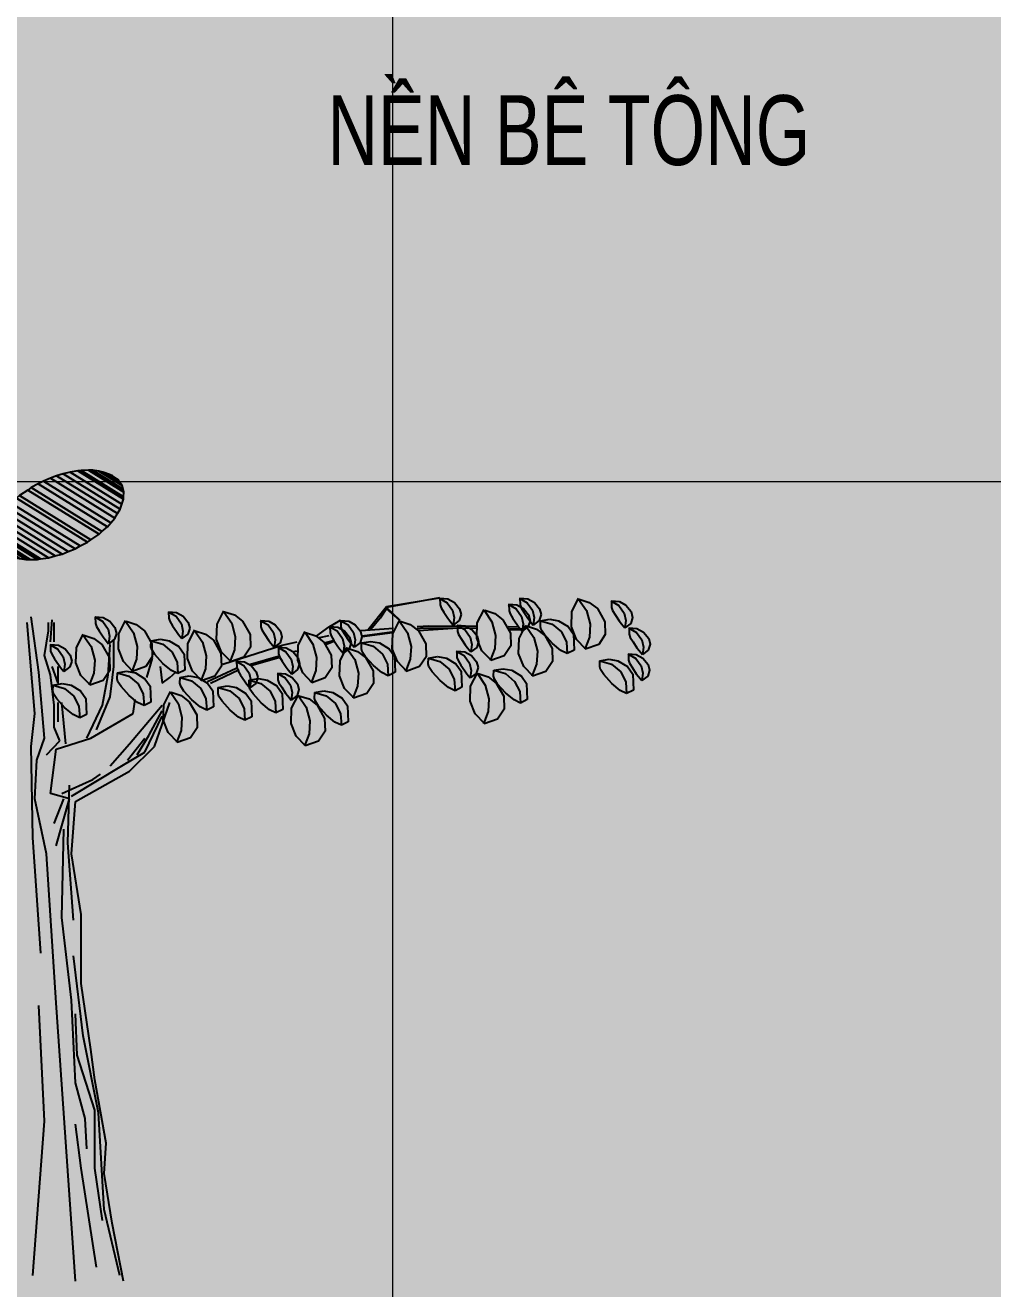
# Model space of a CAD drawing. Header units: millimetres. Extents: x 476643 to 477419, y 1110674 to 1111494.
# Drawn here: x 476941.03 to 476947.95, y 1111218.23 to 1111227.27 of the extents above; entities that cross this region are included whole.
import ezdxf

# ---------------------------------------------------------------- set-up
doc = ezdxf.new("R2010")
doc.units = ezdxf.units.MM
doc.header["$LTSCALE"] = 0.001
doc.header["$MEASUREMENT"] = 0
doc.layers.add('HT_Text', color=7, linetype='Continuous', lineweight=15)
doc.layers.add('LUOI', color=8, linetype='Continuous', lineweight=5)
for name, color, linetype in [('HT_thuc vat', 3, 'Continuous'), ('Ky hieu', 7, 'Continuous'), ('Net manh', 252, 'Continuous')]:
    doc.layers.add(name, color=color, linetype=linetype)
doc.styles.add('DIM', font='VAVON.TTF')

# ---------------------------------------------------------------- blocks, each defined once
blk = doc.blocks.new('Cot den')
at = {"layer": 'Ky hieu', "color": 5, "linetype": 'Continuous'}
for p, q in [((474185.991, 1112245.093), (474186.045, 1112245.174)), ((474186.045, 1112245.174), (474186.126, 1112245.228)), ((474186.126, 1112245.228), (474186.193, 1112245.255)), ((474185.965, 1112245.026), (474185.991, 1112245.093)), ((474185.965, 1112242.67), (474185.965, 1112245.026))]:
    blk.add_line(p, q, dxfattribs=at)
mesh = blk.add_polyface(dxfattribs=at)
corners = [(474186.293, 1112245.159), (474186.24, 1112245.199), (474186.324, 1112245.147), (474186.222, 1112245.225), (474186.388, 1112245.122), (474186.202, 1112245.255), (474186.426, 1112245.115), (474186.192, 1112245.289), (474186.489, 1112245.105), (474186.184, 1112245.319), (474186.528, 1112245.105), (474186.186, 1112245.362), (474186.599, 1112245.106), (474186.187, 1112245.386), (474186.631, 1112245.111), (474186.204, 1112245.434), (474186.707, 1112245.122), (474186.22, 1112245.483), (474186.772, 1112245.14), (474186.246, 1112245.526), (474186.839, 1112245.159), (474186.272, 1112245.571), (474186.898, 1112245.183), (474186.31, 1112245.616), (474186.965, 1112245.21), (474186.343, 1112245.654), (474187.016, 1112245.237), (474186.397, 1112245.701), (474187.086, 1112245.274), (474186.425, 1112245.727), (474187.119, 1112245.297), (474186.505, 1112245.781), (474187.199, 1112245.351), (474186.538, 1112245.804), (474187.227, 1112245.377), (474186.608, 1112245.841), (474187.281, 1112245.424), (474186.658, 1112245.868), (474187.313, 1112245.462), (474186.726, 1112245.896), (474187.352, 1112245.507), (474186.785, 1112245.919), (474187.378, 1112245.552), (474186.851, 1112245.938), (474187.404, 1112245.595), (474186.917, 1112245.956), (474187.42, 1112245.644), (474186.993, 1112245.967), (474187.436, 1112245.692), (474187.025, 1112245.972), (474187.438, 1112245.716), (474187.095, 1112245.973), (474187.44, 1112245.759), (474187.135, 1112245.973), (474187.432, 1112245.789), (474187.422, 1112245.824), (474187.197, 1112245.963), (474187.422, 1112245.824), (474187.401, 1112245.854), (474187.235, 1112245.956), (474187.384, 1112245.879), (474187.3, 1112245.931), (474187.331, 1112245.919)]
mesh.append_faces([[corners[k] for k in face] for face in [(0, 0, 2, 1), (1, 2, 4, 3), (3, 4, 6, 5), (5, 6, 8, 7), (7, 8, 10, 9), (9, 10, 12, 11), (11, 12, 14, 13), (13, 14, 16, 15), (15, 16, 18, 17), (17, 18, 20, 19), (19, 20, 22, 21), (21, 22, 24, 23), (23, 24, 26, 25), (25, 26, 28, 27), (27, 28, 30, 29), (29, 30, 32, 31), (31, 32, 34, 33), (33, 34, 36, 35), (35, 36, 38, 37), (37, 38, 40, 39), (39, 40, 42, 41), (41, 42, 44, 43), (43, 44, 46, 45), (45, 46, 48, 47), (47, 48, 50, 49), (49, 50, 52, 51), (51, 52, 54, 53), (53, 54, 57, 56), (56, 55, 58, 59), (59, 58, 60, 61), (61, 60, 62, 62)]], dxfattribs={"vtx0": -1, "vtx2": -1, "color": 5})
mesh = blk.add_polyface(dxfattribs=at)
corners = [(474185.872, 1112242.529), (474185.856, 1112242.542), (474185.903, 1112242.513), (474185.846, 1112242.551), (474185.909, 1112242.511), (474185.832, 1112242.567), (474185.934, 1112242.504), (474185.824, 1112242.577), (474185.943, 1112242.503), (474185.815, 1112242.594), (474185.965, 1112242.501), (474185.808, 1112242.608), (474185.978, 1112242.502), (474185.804, 1112242.623), (474185.995, 1112242.504), (474185.799, 1112242.639), (474186.01, 1112242.508), (474185.798, 1112242.655), (474186.026, 1112242.513), (474185.796, 1112242.67), (474186.039, 1112242.519), (474185.796, 1112242.67), (474186.057, 1112242.529), (474185.798, 1112242.689), (474186.065, 1112242.535), (474185.799, 1112242.7), (474186.084, 1112242.551), (474185.806, 1112242.723), (474186.089, 1112242.557), (474185.808, 1112242.732), (474186.105, 1112242.577), (474185.82, 1112242.754), (474186.109, 1112242.585), (474185.824, 1112242.762), (474186.121, 1112242.608), (474185.84, 1112242.782), (474186.123, 1112242.616), (474185.846, 1112242.789), (474186.13, 1112242.639), (474185.864, 1112242.804), (474186.131, 1112242.65), (474185.872, 1112242.81), (474186.133, 1112242.67), (474185.89, 1112242.82), (474186.131, 1112242.684), (474185.903, 1112242.826), (474186.13, 1112242.7), (474185.919, 1112242.831), (474186.125, 1112242.716), (474185.934, 1112242.835), (474186.121, 1112242.732), (474185.951, 1112242.837), (474186.114, 1112242.745), (474185.965, 1112242.838), (474186.105, 1112242.762), (474185.986, 1112242.836), (474186.097, 1112242.772), (474185.995, 1112242.835), (474186.084, 1112242.789), (474186.02, 1112242.828), (474186.073, 1112242.797), (474186.026, 1112242.826), (474186.057, 1112242.81)]
mesh.append_faces([[corners[k] for k in face] for face in [(0, 0, 2, 1), (1, 2, 4, 3), (3, 4, 6, 5), (5, 6, 8, 7), (7, 8, 10, 9), (9, 10, 12, 11), (11, 12, 14, 13), (13, 14, 16, 15), (15, 16, 18, 17), (17, 18, 20, 19), (21, 20, 22, 23), (23, 22, 24, 25), (25, 24, 26, 27), (27, 26, 28, 29), (29, 28, 30, 31), (31, 30, 32, 33), (33, 32, 34, 35), (35, 34, 36, 37), (37, 36, 38, 39), (39, 38, 40, 41), (41, 40, 42, 43), (43, 42, 44, 45), (45, 44, 46, 47), (47, 46, 48, 49), (49, 48, 50, 51), (51, 50, 52, 53), (53, 52, 54, 55), (55, 54, 56, 57), (57, 56, 58, 59), (59, 58, 60, 61), (61, 60, 62, 62)]], dxfattribs={"vtx0": -1, "vtx2": -1, "color": 5})
blk = doc.blocks.new('tree50')
for p, q in [((2528.736, 4787.1956), (2909.084, 4849.1076)), ((2909.084, 4849.1076), (2528.736, 4780.3116)), ((2907.008, 4846.9836), (2964.38, 4814.2196)), ((2911.356, 4846.9836), (2967.872, 4842.1516)), ((2911.356, 4846.9836), (2912.744, 4800.4756)), ((2912.744, 4800.4756), (2920.02, 4778.8196)), ((2964.38, 4814.2196), (3002.444, 4760.2156)), ((2967.872, 4842.1516), (3015.432, 4816.0036)), ((3015.432, 4816.0036), (3052.052, 4770.5916)), ((3401.444, 4803.5996), (3458.792, 4770.8356)), ((3405.788, 4803.5996), (3407.156, 4757.0916)), ((3405.788, 4803.5996), (3462.28, 4798.7676)), ((3462.28, 4798.7676), (3509.864, 4772.6196)), ((3479.52, 4846.9836), (3536.868, 4814.2196)), ((3483.84, 4846.9836), (3540.36, 4842.1516)), ((3483.84, 4846.9836), (3485.232, 4800.4756)), ((3485.232, 4800.4756), (3492.508, 4778.8196)), ((3536.868, 4814.2196), (3574.928, 4760.2156)), ((3540.36, 4842.1516), (3587.94, 4816.0036)), ((3587.94, 4816.0036), (3624.536, 4770.5916)), ((3856.08, 4750.4276), (3904.544, 4846.9836)), ((3904.544, 4840.7836), (3960.892, 4757.8716)), ((3908.864, 4840.7836), (3981.032, 4817.4196)), ((3981.032, 4817.4196), (4038.992, 4772.6196)), ((4135.108, 4827.2596), (4192.456, 4794.4956)), ((4139.432, 4827.2596), (4140.82, 4780.7756)), ((4139.432, 4827.2596), (4195.948, 4822.4476)), ((4192.456, 4794.4956), (4230.52, 4740.4916)), ((4195.948, 4822.4476), (4243.532, 4796.2756)), ((4243.532, 4796.2756), (4280.128, 4750.8916)), ((41.408, 4318.3236), (-13.792, 4712.6836)), ((441.7, 4713.3196), (499.048, 4680.5556)), ((446.024, 4713.3196), (502.54, 4708.4836)), ((446.024, 4713.3196), (447.412, 4666.8316)), ((502.54, 4708.4836), (550.124, 4682.3356)), ((966.48, 4750.4996), (1023.828, 4717.7356)), ((970.828, 4750.4996), (1027.32, 4745.6916)), ((970.828, 4750.4996), (972.192, 4704.0156)), ((972.192, 4704.0156), (979.492, 4682.3356)), ((1023.828, 4717.7356), (1061.892, 4663.7316)), ((1027.32, 4745.6916), (1074.904, 4719.5196)), ((1074.904, 4719.5196), (1111.5, 4674.1316)), ((1317.02, 4660.1676), (1365.48, 4756.6996)), ((1365.48, 4750.4996), (1421.828, 4667.5916)), ((1369.824, 4750.4996), (1441.968, 4727.1356)), ((1441.968, 4727.1356), (1499.928, 4682.3356)), ((2398.756, 4622.0836), (2528.736, 4787.1956)), ((2485.4, 4704.6276), (2417.996, 4622.0836)), ((2528.736, 4773.4236), (2485.4, 4704.6276)), ((2528.736, 4780.3116), (2625.028, 4690.8796)), ((2625.028, 4690.8796), (2528.736, 4773.4236)), ((2920.02, 4778.8196), (2939.82, 4746.2516)), ((2939.82, 4746.2516), (2967.728, 4704.4316)), ((2967.728, 4704.4316), (2982.74, 4684.1436)), ((3002.444, 4760.2156), (3014.016, 4707.9236)), ((3014.016, 4707.9236), (3006.764, 4654.8476)), ((3063.16, 4729.2356), (3049.416, 4686.8516)), ((3052.052, 4770.5916), (3063.16, 4729.2356)), ((3179.492, 4669.8596), (3227.956, 4766.4196)), ((3227.956, 4760.2156), (3284.304, 4677.2836)), ((3232.3, 4760.2156), (3304.444, 4736.8276)), ((3304.444, 4736.8276), (3362.404, 4692.0516)), ((3407.156, 4757.0916), (3414.456, 4735.4356)), ((3414.456, 4735.4356), (3434.256, 4702.8676)), ((3434.256, 4702.8676), (3462.16, 4661.0476)), ((3458.792, 4770.8356), (3496.852, 4716.8316)), ((3492.508, 4778.8196), (3512.308, 4746.2516)), ((3496.852, 4716.8316), (3508.448, 4664.5396)), ((3509.864, 4772.6196), (3546.46, 4727.2076)), ((3512.308, 4746.2516), (3540.236, 4704.4316)), ((3540.236, 4704.4316), (3555.252, 4684.1436)), ((3546.46, 4727.2076), (3557.568, 4685.8516)), ((3574.928, 4760.2156), (3586.5, 4707.9236)), ((3586.5, 4707.9236), (3579.248, 4654.8476)), ((3635.648, 4729.2356), (3621.9, 4686.8516)), ((3624.536, 4770.5916), (3635.648, 4729.2356)), ((3852.492, 4642.4676), (3856.08, 4750.4276)), ((3960.892, 4757.8716), (3986.94, 4661.0476)), ((4038.992, 4772.6196), (4092.58, 4678.1116)), ((4140.82, 4780.7756), (4148.12, 4759.0956)), ((4148.12, 4759.0956), (4167.92, 4726.5276)), ((4167.92, 4726.5276), (4195.828, 4684.7276)), ((4230.52, 4740.4916), (4242.116, 4688.1956)), ((4291.236, 4709.5076), (4277.492, 4667.1516)), ((4280.128, 4750.8916), (4291.236, 4709.5076)), ((13.796, 4022.5356), (-41.38, 4673.2556)), ((82.788, 4436.6316), (110.4, 4614.0996)), ((110.4, 4614.0996), (110.4, 4673.2556)), ((124.196, 4535.2156), (137.988, 4692.9556)), ((151.784, 4535.2156), (151.784, 4673.2556)), ((447.412, 4666.8316), (454.712, 4645.1556)), ((454.712, 4645.1556), (474.512, 4612.5836)), ((474.512, 4612.5836), (502.42, 4570.7876)), ((499.048, 4680.5556), (537.112, 4626.5516)), ((537.112, 4626.5516), (548.708, 4574.2556)), ((550.124, 4682.3356), (586.72, 4636.9516)), ((586.72, 4636.9516), (597.828, 4595.5676)), ((614.404, 4591.9796), (662.892, 4688.5356)), ((662.892, 4682.3356), (719.24, 4599.4036)), ((667.212, 4682.3356), (739.38, 4658.9476)), ((739.38, 4658.9476), (797.34, 4614.1716)), ((797.34, 4614.1716), (850.928, 4519.6396)), ((979.492, 4682.3356), (999.292, 4649.7676)), ((999.292, 4649.7676), (1027.2, 4607.9716)), ((1061.892, 4663.7316), (1073.488, 4611.4396)), ((1073.488, 4611.4396), (1066.236, 4558.3876)), ((1108.84, 4523.8156), (1157.3, 4620.3476)), ((1122.608, 4632.7516), (1108.864, 4590.3916)), ((1111.5, 4674.1316), (1122.608, 4632.7516)), ((1157.3, 4614.1716), (1213.648, 4531.2396)), ((1161.648, 4614.1716), (1233.792, 4590.7836)), ((1313.452, 4552.1836), (1317.02, 4660.1676)), ((1421.828, 4667.5916), (1447.9, 4570.7876)), ((1499.928, 4682.3356), (1553.54, 4587.8276)), ((1625.708, 4688.5356), (1683.06, 4655.7476)), ((1630.056, 4688.5356), (1686.548, 4683.7036)), ((1630.056, 4688.5356), (1631.424, 4642.0276)), ((1631.424, 4642.0276), (1638.724, 4620.3476)), ((1638.724, 4620.3476), (1658.524, 4587.8036)), ((1683.06, 4655.7476), (1721.12, 4601.7716)), ((1686.548, 4683.7036), (1734.132, 4657.5556)), ((1734.132, 4657.5556), (1770.752, 4612.1476)), ((1770.752, 4612.1476), (1781.836, 4570.7876)), ((2023.22, 4573.9116), (2119.508, 4642.7116)), ((2119.508, 4642.7116), (2201.344, 4690.8796)), ((2120.144, 4645.1556), (2177.492, 4612.3636)), ((2124.464, 4645.1556), (2180.984, 4640.3196)), ((2124.464, 4645.1556), (2125.856, 4598.6436)), ((2177.492, 4612.3636), (2215.552, 4558.3876)), ((2180.984, 4640.3196), (2228.568, 4614.1716)), ((2198.196, 4688.5356), (2255.568, 4655.7476)), ((2202.54, 4688.5356), (2203.908, 4642.0276)), ((2202.54, 4688.5356), (2259.06, 4683.7036)), ((2203.908, 4642.0276), (2211.208, 4620.3476)), ((2211.208, 4620.3476), (2231.008, 4587.8036)), ((2228.568, 4614.1716), (2265.164, 4568.7636)), ((2255.568, 4655.7476), (2293.604, 4601.7716)), ((2259.06, 4683.7036), (2306.616, 4657.5556)), ((2306.616, 4657.5556), (2343.24, 4612.1476)), ((2343.24, 4612.1476), (2354.324, 4570.7876)), ((2345.804, 4614.8556), (2581.008, 4631.6516)), ((2574.756, 4591.9796), (2623.22, 4688.5356)), ((2623.22, 4682.3356), (2679.568, 4599.4036)), ((2627.564, 4682.3356), (2699.732, 4658.9476)), ((2699.732, 4658.9476), (2757.668, 4614.1716)), ((2750.076, 4630.0156), (2793.532, 4635.8276)), ((2750.124, 4643.7396), (2832.056, 4649.5956)), ((2757.668, 4614.1716), (2811.28, 4519.6396)), ((2759.84, 4615.1996), (3039.064, 4635.8276)), ((2793.532, 4635.8276), (3173.904, 4632.1156)), ((2832.056, 4649.5956), (3173.928, 4645.9596)), ((2982.74, 4684.1436), (3006.764, 4654.8476)), ((3049.416, 4686.8516), (3006.764, 4654.8476)), ((3032.788, 4654.8476), (3090.14, 4622.0836)), ((3037.136, 4654.8476), (3093.628, 4650.0356)), ((3037.136, 4654.8476), (3038.504, 4608.3636)), ((3090.14, 4622.0836), (3128.2, 4568.0796)), ((3093.628, 4650.0356), (3141.212, 4623.8636)), ((3141.212, 4623.8636), (3177.832, 4578.4796)), ((3175.904, 4561.9036), (3179.492, 4669.8596)), ((3284.304, 4677.2836), (3310.352, 4580.4796)), ((3362.404, 4692.0516), (3415.992, 4597.5236)), ((3400.172, 4643.5436), (3477.2, 4642.7116)), ((3409.792, 4629.7956), (3496.46, 4628.9436)), ((3409.792, 4622.0836), (3486.82, 4622.0836)), ((3462.16, 4661.0476), (3477.176, 4640.7596)), ((3477.176, 4640.7596), (3501.196, 4611.4636)), ((3478.736, 4558.3116), (3527.224, 4654.8476)), ((3508.448, 4664.5396), (3501.196, 4611.4636)), ((3543.824, 4643.4676), (3501.196, 4611.4636)), ((3527.224, 4648.6676), (3583.572, 4565.7356)), ((3531.544, 4648.6676), (3603.712, 4625.2796)), ((3557.568, 4685.8516), (3543.824, 4643.4676)), ((3555.252, 4684.1436), (3579.248, 4654.8476)), ((3621.9, 4686.8516), (3579.248, 4654.8476)), ((3603.712, 4625.2796), (3661.672, 4580.4796)), ((3631.616, 4642.7356), (3632.912, 4685.0716)), ((3637.356, 4621.6916), (3631.616, 4642.7356)), ((3632.912, 4685.0716), (3698.856, 4696.5436)), ((3632.912, 4685.0716), (3715.604, 4661.2196)), ((3659.912, 4586.7316), (3637.356, 4621.6916)), ((3698.856, 4696.5436), (3761.548, 4685.0716)), ((3715.604, 4661.2196), (3781.496, 4605.8476)), ((3761.548, 4685.0716), (3830.176, 4643.4196)), ((3830.176, 4643.4196), (3867.996, 4590.0036)), ((3888.6, 4551.5996), (3852.492, 4642.4676)), ((3986.94, 4661.0476), (3981.448, 4568.1516)), ((4092.58, 4678.1116), (4095.364, 4586.6836)), ((4195.828, 4684.7276), (4210.84, 4664.4156)), ((4210.84, 4664.4156), (4234.864, 4635.1436)), ((4242.116, 4688.1956), (4234.864, 4635.1436)), ((4277.492, 4667.1516), (4234.864, 4635.1436)), ((4260.864, 4635.1436), (4318.24, 4602.3556)), ((4265.212, 4635.1436), (4321.732, 4630.3116)), ((4265.212, 4635.1436), (4266.604, 4588.6356)), ((4321.732, 4630.3116), (4369.312, 4604.1396)), ((310.816, 4492.8116), (359.304, 4589.3676)), ((359.304, 4583.1676), (415.652, 4500.2556)), ((363.624, 4583.1676), (435.792, 4559.8036)), ((435.792, 4559.8036), (493.752, 4515.0036)), ((502.42, 4570.7876), (517.432, 4550.4756)), ((517.432, 4550.4756), (541.456, 4521.2036)), ((548.708, 4574.2556), (541.456, 4521.2036)), ((584.084, 4553.2116), (541.456, 4521.2036)), ((579.544, 4357.7516), (579.544, 4554.9436)), ((597.828, 4595.5676), (584.084, 4553.2116)), ((610.84, 4484.0196), (614.404, 4591.9796)), ((719.24, 4599.4036), (745.288, 4502.5996)), ((844.46, 4499.9156), (845.776, 4542.2476)), ((845.776, 4542.2476), (911.72, 4553.7236)), ((845.776, 4542.2476), (928.468, 4518.3956)), ((911.72, 4553.7236), (974.392, 4542.2476)), ((974.392, 4542.2476), (1043.044, 4500.5996)), ((1027.2, 4607.9716), (1042.212, 4587.6596)), ((1042.212, 4587.6596), (1066.236, 4558.3876)), ((1108.864, 4590.3916), (1066.236, 4558.3876)), ((1105.276, 4415.8316), (1108.84, 4523.8156)), ((1213.648, 4531.2396), (1239.724, 4434.4356)), ((1233.792, 4590.7836), (1291.748, 4545.9836)), ((1291.748, 4545.9836), (1345.364, 4451.4756)), ((1349.536, 4461.3156), (1313.452, 4552.1836)), ((1447.9, 4570.7876), (1442.408, 4477.8676)), ((1553.54, 4587.8276), (1556.324, 4496.3996)), ((1658.524, 4587.8036), (1686.428, 4545.9836)), ((1686.428, 4545.9836), (1701.444, 4525.6716)), ((1701.444, 4525.6716), (1725.464, 4496.3996)), ((1721.12, 4601.7716), (1732.716, 4549.4756)), ((1732.716, 4549.4756), (1725.464, 4496.3996)), ((1768.116, 4528.4076), (1725.464, 4496.3996)), ((1781.836, 4570.7876), (1768.116, 4528.4076)), ((1782.496, 4511.9996), (1891.48, 4534.2396)), ((1898.172, 4511.4116), (1946.656, 4607.9716)), ((1946.656, 4601.7716), (2003.004, 4518.8356)), ((1950.98, 4601.7716), (2023.148, 4578.3796)), ((2023.148, 4578.3796), (2081.104, 4533.5796)), ((2050.76, 4566.7596), (2119.508, 4580.7996)), ((2081.104, 4533.5796), (2134.692, 4439.0756)), ((2087.256, 4527.5516), (2146.948, 4544.5916)), ((2100.244, 4518.8836), (2153.2, 4539.5156)), ((2125.856, 4598.6436), (2133.132, 4576.9636)), ((2133.132, 4576.9636), (2152.932, 4544.4196)), ((2152.932, 4544.4196), (2180.86, 4502.5996)), ((2215.552, 4558.3876), (2227.124, 4506.0916)), ((2231.008, 4587.8036), (2258.912, 4545.9836)), ((2258.912, 4545.9836), (2273.928, 4525.6716)), ((2276.272, 4527.4036), (2262.528, 4485.0236)), ((2265.164, 4568.7636), (2276.272, 4527.4036)), ((2273.928, 4525.6716), (2297.952, 4496.3996)), ((2293.604, 4601.7716), (2305.2, 4549.4756)), ((2305.2, 4549.4756), (2297.952, 4496.3996)), ((2340.604, 4528.4076), (2297.952, 4496.3996)), ((2354.324, 4570.7876), (2340.604, 4528.4076)), ((2350.296, 4484.2876), (2351.612, 4526.6236)), ((2351.612, 4526.6236), (2417.556, 4538.0996)), ((2351.612, 4526.6236), (2434.304, 4502.7716)), ((2355.42, 4573.9116), (2572.072, 4601.4276)), ((2355.884, 4577.2076), (2566.724, 4605.4556)), ((2417.556, 4538.0996), (2480.252, 4526.6236)), ((2480.252, 4526.6236), (2548.88, 4484.9716)), ((2571.192, 4484.0196), (2574.756, 4591.9796)), ((2679.568, 4599.4036), (2705.64, 4502.5996)), ((3038.504, 4608.3636), (3045.804, 4586.6836)), ((3045.804, 4586.6836), (3065.604, 4554.1396)), ((3065.604, 4554.1396), (3093.508, 4512.3156)), ((3128.2, 4568.0796), (3139.796, 4515.8076)), ((3188.916, 4537.0956), (3175.196, 4494.7396)), ((3212.012, 4471.0316), (3175.904, 4561.9036)), ((3177.832, 4578.4796), (3188.916, 4537.0956)), ((3310.352, 4580.4796), (3304.884, 4487.5596)), ((3415.992, 4597.5236), (3418.776, 4506.1156)), ((3475.172, 4450.3276), (3478.736, 4558.3116)), ((3583.572, 4565.7356), (3609.62, 4468.9316)), ((3717.188, 4523.4476), (3659.912, 4586.7316)), ((3661.672, 4580.4796), (3715.26, 4485.9756)), ((3777.664, 4473.4236), (3717.188, 4523.4476)), ((3781.496, 4605.8476), (3818.24, 4532.4596)), ((3818.24, 4532.4596), (3823.636, 4450.5756)), ((3867.996, 4590.0036), (3872.708, 4475.4996)), ((3956.592, 4481.3116), (3888.6, 4551.5996)), ((3981.448, 4568.1516), (3947.9, 4481.3116)), ((4095.364, 4586.6836), (4048.292, 4515.5876)), ((4266.604, 4588.6356), (4273.88, 4566.9556)), ((4273.88, 4566.9556), (4293.68, 4534.4116)), ((4293.68, 4534.4116), (4321.584, 4492.5916)), ((4318.24, 4602.3556), (4356.3, 4548.3756)), ((4356.3, 4548.3756), (4367.872, 4496.0796)), ((4369.312, 4604.1396), (4405.908, 4558.7516)), ((4405.908, 4558.7516), (4417.02, 4517.3956)), ((124.196, 4298.5956), (82.788, 4436.6316)), ((120.752, 4515.0036), (178.104, 4482.2396)), ((125.1, 4515.0036), (181.592, 4510.1676)), ((125.1, 4515.0036), (126.468, 4468.4916)), ((126.468, 4468.4916), (133.768, 4446.8156)), ((133.768, 4446.8156), (153.568, 4414.2716)), ((178.104, 4482.2396), (216.164, 4428.2356)), ((181.592, 4510.1676), (229.176, 4484.0196)), ((229.176, 4484.0196), (265.796, 4438.6116)), ((265.796, 4438.6116), (276.88, 4397.2516)), ((307.252, 4384.8516), (310.816, 4492.8116)), ((415.652, 4500.2556), (441.7, 4403.4316)), ((493.752, 4515.0036), (547.34, 4420.4956)), ((538.16, 4298.5956), (551.956, 4515.4916)), ((646.948, 4393.1516), (610.84, 4484.0196)), ((745.288, 4502.5996), (739.796, 4409.6796)), ((850.22, 4478.8676), (844.46, 4499.9156)), ((872.78, 4443.9076), (850.22, 4478.8676)), ((850.928, 4519.6396), (853.712, 4428.2356)), ((930.056, 4380.6276), (872.78, 4443.9076)), ((928.468, 4518.3956), (994.36, 4463.0236)), ((994.36, 4463.0236), (1031.104, 4389.6356)), ((1043.044, 4500.5996), (1080.86, 4447.1796)), ((1080.86, 4447.1796), (1085.572, 4332.6796)), ((1239.724, 4434.4356), (1234.232, 4341.5156)), ((1345.364, 4451.4756), (1348.148, 4360.0476)), ((1417.532, 4391.0516), (1349.536, 4461.3156)), ((1358.816, 4374.4036), (1782.496, 4511.9996)), ((1442.408, 4477.8676), (1408.864, 4391.0516)), ((1556.324, 4496.3996), (1509.232, 4425.3036)), ((1555.836, 4375.6716), (1755.52, 4432.7276)), ((1751.492, 4496.3996), (1808.84, 4463.6356)), ((1755.812, 4496.3996), (1812.332, 4491.5876)), ((1755.812, 4496.3996), (1757.204, 4449.9156)), ((1757.204, 4449.9156), (1764.504, 4428.2356)), ((1808.84, 4463.6356), (1846.9, 4409.6316)), ((1812.332, 4491.5876), (1859.912, 4465.4156)), ((1859.912, 4465.4156), (1896.512, 4420.0316)), ((1868.776, 4465.0996), (1888.404, 4470.7156)), ((1894.608, 4403.4316), (1898.172, 4511.4116)), ((2003.004, 4518.8356), (2029.056, 4422.0316)), ((2134.692, 4439.0756), (2137.476, 4347.6676)), ((2180.86, 4502.5996), (2195.876, 4482.2876)), ((2195.876, 4482.2876), (2219.876, 4453.0156)), ((2197.44, 4399.8636), (2245.9, 4496.3996)), ((2227.124, 4506.0916), (2219.876, 4453.0156)), ((2262.528, 4485.0236), (2219.876, 4453.0156)), ((2245.9, 4490.1996), (2302.248, 4407.2876)), ((2250.244, 4490.1996), (2322.388, 4466.8316)), ((2322.388, 4466.8316), (2380.348, 4422.0316)), ((2356.056, 4463.2436), (2350.296, 4484.2876)), ((2378.616, 4428.2836), (2356.056, 4463.2436)), ((2434.304, 4502.7716), (2500.196, 4447.3996)), ((2500.196, 4447.3996), (2536.94, 4374.0116)), ((2548.88, 4484.9716), (2586.696, 4431.5556)), ((2607.3, 4393.1516), (2571.192, 4484.0196)), ((2586.696, 4431.5556), (2591.408, 4317.0516)), ((2705.64, 4502.5996), (2700.148, 4409.6796)), ((2811.28, 4519.6396), (2814.064, 4428.2356)), ((2829.348, 4419.0076), (2895.264, 4430.5036)), ((2895.264, 4430.5036), (2957.96, 4419.0076)), ((3028.444, 4468.9316), (3085.816, 4436.1436)), ((3032.788, 4468.9316), (3089.308, 4464.0996)), ((3032.788, 4468.9316), (3034.18, 4422.4236)), ((3085.816, 4436.1436), (3123.88, 4382.1636)), ((3089.308, 4464.0996), (3136.892, 4437.9516)), ((3093.508, 4512.3156), (3108.524, 4492.0036)), ((3108.524, 4492.0036), (3132.544, 4462.7316)), ((3139.796, 4515.8076), (3132.544, 4462.7316)), ((3175.196, 4494.7396), (3132.544, 4462.7316)), ((3136.892, 4437.9516), (3173.488, 4392.5396)), ((3280.008, 4400.7436), (3212.012, 4471.0316)), ((3304.884, 4487.5596), (3271.34, 4400.7436)), ((3371.704, 4435.0236), (3275.66, 4400.7436)), ((3418.776, 4506.1156), (3371.704, 4435.0236)), ((3511.28, 4359.4596), (3475.172, 4450.3276)), ((3609.62, 4468.9316), (3604.128, 4376.0116)), ((3715.26, 4485.9756), (3718.044, 4394.5676)), ((3823.636, 4450.5756), (3777.664, 4473.4236)), ((3872.708, 4475.4996), (3823.636, 4450.5756)), ((4048.292, 4515.5876), (3952.248, 4481.3116)), ((4256.544, 4449.2076), (4313.892, 4416.4436)), ((4260.864, 4449.2076), (4317.384, 4444.3716)), ((4260.864, 4449.2076), (4262.256, 4402.7236)), ((4317.384, 4444.3716), (4364.968, 4418.2236)), ((4321.584, 4492.5916), (4336.624, 4472.2796)), ((4336.624, 4472.2796), (4360.62, 4443.0036)), ((4367.872, 4496.0796), (4360.62, 4443.0036)), ((4403.272, 4475.0116), (4360.62, 4443.0036)), ((4417.02, 4517.3956), (4403.272, 4475.0116)), ((179.396, 4239.4396), (137.988, 4357.7516)), ((153.568, 4414.2716), (181.472, 4372.4476)), ((179.396, 4239.4396), (179.396, 4357.7516)), ((181.472, 4372.4476), (196.484, 4352.1356)), ((196.484, 4352.1356), (220.508, 4322.8636)), ((216.164, 4428.2356), (227.76, 4375.9396)), ((227.76, 4375.9396), (220.508, 4322.8636)), ((263.16, 4354.8716), (220.508, 4322.8636)), ((276.88, 4397.2516), (263.16, 4354.8716)), ((343.36, 4293.9836), (307.252, 4384.8516)), ((441.7, 4403.4316), (436.208, 4310.5356)), ((547.34, 4420.4956), (550.124, 4329.0636)), ((551.956, 4140.8436), (579.544, 4357.7516)), ((714.92, 4322.8636), (646.948, 4393.1516)), ((739.796, 4409.6796), (706.252, 4322.8636)), ((806.644, 4357.1396), (710.596, 4322.8636)), ((853.712, 4428.2356), (806.644, 4357.1396)), ((814.136, 4278.8676), (855.52, 4416.9076)), ((910.72, 4357.7516), (924.512, 4239.4396)), ((990.528, 4330.6036), (930.056, 4380.6276)), ((1031.104, 4389.6356), (1036.5, 4307.7516)), ((1141.384, 4324.9636), (1105.276, 4415.8316)), ((1234.232, 4341.5156), (1200.684, 4254.6996)), ((1248.072, 4250.5476), (1455.104, 4346.8876)), ((1348.148, 4360.0476), (1301.052, 4288.9516)), ((1509.232, 4425.3036), (1413.184, 4391.0516)), ((1452.224, 4397.2516), (1509.596, 4364.4636)), ((1456.568, 4397.2516), (1457.936, 4350.7436)), ((1456.568, 4397.2516), (1513.088, 4392.4196)), ((1457.936, 4350.7436), (1465.236, 4329.0636)), ((1509.596, 4364.4636), (1547.632, 4310.4876)), ((1513.088, 4392.4196), (1560.648, 4366.2476)), ((1560.648, 4366.2476), (1597.268, 4320.8636)), ((1565.848, 4367.5156), (1758.424, 4422.5476)), ((1764.504, 4428.2356), (1784.304, 4395.6676)), ((1784.304, 4395.6676), (1812.208, 4353.8676)), ((1812.208, 4353.8676), (1827.224, 4333.5556)), ((1846.9, 4409.6316), (1858.496, 4357.3356)), ((1858.496, 4357.3356), (1851.248, 4304.2836)), ((1907.62, 4378.6516), (1893.872, 4336.2916)), ((1930.716, 4312.5836), (1894.608, 4403.4316)), ((1896.512, 4420.0316), (1907.62, 4378.6516)), ((2029.056, 4422.0316), (2023.56, 4329.1156)), ((2137.476, 4347.6676), (2090.408, 4276.5756)), ((2193.872, 4291.8836), (2197.44, 4399.8636)), ((2302.248, 4407.2876), (2328.32, 4310.4876)), ((2435.892, 4365.0036), (2378.616, 4428.2836)), ((2380.348, 4422.0316), (2433.96, 4327.5276)), ((2496.364, 4314.9796), (2435.892, 4365.0036)), ((2536.94, 4374.0116), (2542.336, 4292.1276)), ((2675.272, 4322.8636), (2607.3, 4393.1516)), ((2700.148, 4409.6796), (2666.604, 4322.8636)), ((2766.992, 4357.1396), (2670.924, 4322.8636)), ((2814.064, 4428.2356), (2766.992, 4357.1396)), ((2828.028, 4376.6716), (2829.348, 4419.0076)), ((2833.768, 4355.6276), (2828.028, 4376.6716)), ((2829.348, 4419.0076), (2912.036, 4395.1556)), ((2856.324, 4320.6676), (2833.768, 4355.6276)), ((2912.036, 4395.1556), (2977.932, 4339.7836)), ((2957.96, 4419.0076), (3026.588, 4377.3556)), ((2977.932, 4339.7836), (3014.652, 4266.3956)), ((3026.588, 4377.3556), (3064.404, 4323.9396)), ((3034.18, 4422.4236), (3041.456, 4400.7436)), ((3041.456, 4400.7436), (3061.256, 4368.1996)), ((3061.256, 4368.1996), (3089.16, 4326.3796)), ((3123.88, 4382.1636), (3135.452, 4329.8716)), ((3184.596, 4351.1836), (3170.852, 4308.7996)), ((3173.488, 4392.5396), (3184.596, 4351.1836)), ((3297.512, 4330.9916), (3363.452, 4342.4676)), ((3363.452, 4342.4676), (3426.124, 4330.9916)), ((3579.248, 4289.1956), (3511.28, 4359.4596)), ((3604.128, 4376.0116), (3570.584, 4289.1956)), ((3718.044, 4394.5676), (3670.972, 4323.4476)), ((4056.104, 4356.9716), (4057.424, 4399.3036)), ((4061.868, 4335.9236), (4056.104, 4356.9716)), ((4057.424, 4399.3036), (4123.364, 4410.7796)), ((4057.424, 4399.3036), (4140.112, 4375.4276)), ((4123.364, 4410.7796), (4186.06, 4399.3036)), ((4140.112, 4375.4276), (4206.008, 4320.0796)), ((4186.06, 4399.3036), (4254.688, 4357.6276)), ((4254.688, 4357.6276), (4292.508, 4304.2356)), ((4262.256, 4402.7236), (4269.556, 4381.0436)), ((4269.556, 4381.0436), (4289.356, 4348.4756)), ((4289.356, 4348.4756), (4317.264, 4306.6516)), ((4313.892, 4416.4436), (4351.956, 4362.4396)), ((4351.956, 4362.4396), (4363.552, 4310.1436)), ((4364.968, 4418.2236), (4401.564, 4372.8396)), ((4401.564, 4372.8396), (4412.672, 4331.4556)), ((82.788, 3845.0676), (41.408, 4318.3236)), ((151.784, 4081.6876), (124.196, 4298.5956)), ((411.328, 4223.7196), (343.36, 4293.9836)), ((436.208, 4310.5356), (402.664, 4223.7196)), ((503.052, 4257.9716), (407.008, 4223.7196)), ((496.756, 4081.6876), (538.16, 4298.5956)), ((550.124, 4329.0636), (503.052, 4257.9716)), ((602.588, 4270.3236), (603.908, 4312.6596)), ((608.328, 4249.2796), (602.588, 4270.3236)), ((603.908, 4312.6596), (669.824, 4324.1556)), ((603.908, 4312.6596), (686.6, 4288.8076)), ((630.884, 4214.3196), (608.328, 4249.2796)), ((669.824, 4324.1556), (732.52, 4312.6596)), ((686.6, 4288.8076), (752.492, 4233.4356)), ((732.52, 4312.6596), (801.148, 4271.0076)), ((801.148, 4271.0076), (838.968, 4217.5916)), ((924.512, 4239.4396), (979.712, 4278.8676)), ((979.712, 4278.8676), (1021.12, 4318.3236)), ((1036.5, 4307.7516), (990.528, 4330.6036)), ((1085.572, 4332.6796), (1036.5, 4307.7516)), ((1051.148, 4238.0756), (1052.468, 4280.4316)), ((1052.468, 4280.4316), (1118.384, 4291.9076)), ((1052.468, 4280.4316), (1135.156, 4256.5556)), ((1118.384, 4291.9076), (1181.08, 4280.4316)), ((1135.156, 4256.5556), (1201.052, 4201.1836)), ((1209.352, 4254.6996), (1141.384, 4324.9636)), ((1181.08, 4280.4316), (1249.708, 4238.7556)), ((1301.052, 4288.9516), (1205.008, 4254.6996)), ((1269.484, 4239.4396), (1476.468, 4338.0236)), ((1465.236, 4329.0636), (1485.036, 4296.5196)), ((1485.036, 4296.5196), (1512.94, 4254.6996)), ((1512.94, 4254.6996), (1527.956, 4234.3876)), ((1546.732, 4218.2236), (1548.024, 4260.5596)), ((1547.632, 4310.4876), (1559.232, 4258.1916)), ((1548.024, 4260.5596), (1613.968, 4272.0316)), ((1548.024, 4260.5596), (1630.716, 4236.7076)), ((1559.232, 4258.1916), (1551.98, 4205.1156)), ((1608.352, 4279.4796), (1594.632, 4237.1196)), ((1597.268, 4320.8636), (1608.352, 4279.4796)), ((1613.968, 4272.0316), (1676.66, 4260.5596)), ((1676.66, 4260.5596), (1745.288, 4218.9076)), ((1747.144, 4310.4876), (1804.492, 4277.6996)), ((1751.492, 4310.4876), (1807.984, 4305.6516)), ((1751.492, 4310.4876), (1752.86, 4263.9756)), ((1752.86, 4263.9756), (1760.156, 4242.2956)), ((1804.492, 4277.6996), (1842.556, 4223.7196)), ((1807.984, 4305.6516), (1855.568, 4279.4796)), ((1827.224, 4333.5556), (1851.248, 4304.2836)), ((1893.872, 4336.2916), (1851.248, 4304.2836)), ((1855.568, 4279.4796), (1892.188, 4234.0956)), ((1998.684, 4242.2956), (1930.716, 4312.5836)), ((2023.56, 4329.1156), (1990.016, 4242.2956)), ((2090.408, 4276.5756), (1994.36, 4242.2956)), ((2229.956, 4201.0116), (2193.872, 4291.8836)), ((2328.32, 4310.4876), (2322.828, 4217.5676)), ((2433.96, 4327.5276), (2436.744, 4236.0956)), ((2542.336, 4292.1276), (2496.364, 4314.9796)), ((2591.408, 4317.0516), (2542.336, 4292.1276)), ((2913.624, 4257.4076), (2856.324, 4320.6676)), ((2974.1, 4207.3596), (2913.624, 4257.4076)), ((3014.652, 4266.3956), (3020.068, 4184.5076)), ((3064.404, 4323.9396), (3069.144, 4209.4596)), ((3089.16, 4326.3796), (3104.2, 4306.0676)), ((3104.2, 4306.0676), (3128.2, 4276.7956)), ((3135.452, 4329.8716), (3128.2, 4276.7956)), ((3170.852, 4308.7996), (3128.2, 4276.7956)), ((3131.788, 4217.4436), (3180.252, 4313.9756)), ((3180.252, 4307.7996), (3236.6, 4224.8636)), ((3184.596, 4307.7996), (3256.74, 4284.4116)), ((3256.74, 4284.4116), (3314.7, 4239.6116)), ((3296.192, 4288.6596), (3297.512, 4330.9916)), ((3301.956, 4267.6156), (3296.192, 4288.6596)), ((3297.512, 4330.9916), (3380.2, 4307.1156)), ((3324.512, 4232.6556), (3301.956, 4267.6156)), ((3380.2, 4307.1156), (3446.096, 4251.7716)), ((3426.124, 4330.9916), (3494.776, 4289.3196)), ((3446.096, 4251.7716), (3482.84, 4178.3796)), ((3494.776, 4289.3196), (3532.596, 4235.9236)), ((3670.972, 4323.4476), (3574.928, 4289.1956)), ((4084.424, 4300.9636), (4061.868, 4335.9236)), ((4141.7, 4237.6836), (4084.424, 4300.9636)), ((4206.008, 4320.0796), (4242.752, 4246.6916)), ((4292.508, 4304.2356), (4297.22, 4189.7356)), ((4317.264, 4306.6516), (4332.276, 4286.3636)), ((4332.276, 4286.3636), (4356.3, 4257.0916)), ((4363.552, 4310.1436), (4356.3, 4257.0916)), ((4398.928, 4289.0996), (4356.3, 4257.0916)), ((4412.672, 4331.4556), (4398.928, 4289.0996)), ((142.212, 4183.0196), (143.532, 4225.3556)), ((147.952, 4161.9756), (142.212, 4183.0196)), ((143.532, 4225.3556), (209.448, 4236.8276)), ((143.532, 4225.3556), (226.224, 4201.4996)), ((170.508, 4127.0156), (147.952, 4161.9756)), ((209.448, 4236.8276), (272.144, 4225.3556)), ((226.224, 4201.4996), (292.116, 4146.1316)), ((272.144, 4225.3556), (340.772, 4183.7036)), ((340.772, 4183.7036), (378.592, 4130.2836)), ((688.16, 4151.0516), (630.884, 4214.3196)), ((752.492, 4233.4356), (789.212, 4160.0596)), ((789.212, 4160.0596), (794.632, 4078.1596)), ((838.968, 4217.5916), (843.704, 4103.0996)), ((935.352, 4083.7756), (983.816, 4180.3356)), ((983.816, 4174.1316), (1040.164, 4091.2116)), ((988.16, 4174.1316), (1060.328, 4150.7556)), ((1056.888, 4217.0516), (1051.148, 4238.0756)), ((1079.444, 4182.0676), (1056.888, 4217.0516)), ((1136.72, 4118.7996), (1079.444, 4182.0676)), ((1201.052, 4201.1836), (1237.772, 4127.8076)), ((1249.708, 4238.7556), (1287.528, 4185.3396)), ((1287.528, 4185.3396), (1292.236, 4070.8476)), ((1324.952, 4165.4156), (1326.272, 4207.7516)), ((1330.716, 4144.3716), (1324.952, 4165.4156)), ((1326.272, 4207.7516), (1392.188, 4219.2276)), ((1326.272, 4207.7516), (1408.96, 4183.8996)), ((1392.188, 4219.2276), (1454.884, 4207.7516)), ((1408.96, 4183.8996), (1474.856, 4128.5276)), ((1454.884, 4207.7516), (1523.536, 4166.0876)), ((1523.536, 4166.0876), (1561.328, 4112.6836)), ((1527.956, 4234.3876), (1551.98, 4205.1156)), ((1552.468, 4197.1796), (1546.732, 4218.2236)), ((1594.632, 4237.1196), (1551.98, 4205.1156)), ((1575.028, 4162.2196), (1552.468, 4197.1796)), ((1632.3, 4098.9516), (1575.028, 4162.2196)), ((1630.716, 4236.7076), (1696.608, 4181.3356)), ((1696.608, 4181.3356), (1733.352, 4107.9476)), ((1745.288, 4218.9076), (1783.108, 4165.4916)), ((1760.156, 4242.2956), (1779.956, 4209.7516)), ((1779.956, 4209.7516), (1807.864, 4167.9316)), ((1783.108, 4165.4916), (1787.82, 4050.9996)), ((1807.864, 4167.9316), (1822.876, 4147.6316)), ((1842.556, 4223.7196), (1854.152, 4171.4236)), ((1854.152, 4171.4236), (1846.9, 4118.3476)), ((1903.272, 4192.7116), (1889.552, 4150.3556)), ((1892.188, 4234.0956), (1903.272, 4192.7116)), ((2014.896, 4130.1996), (2016.212, 4172.5476)), ((2016.212, 4172.5476), (2082.132, 4184.0196)), ((2016.212, 4172.5476), (2098.904, 4148.6796)), ((2082.132, 4184.0196), (2144.824, 4172.5476)), ((2144.824, 4172.5476), (2213.452, 4130.8836)), ((2297.952, 4130.7476), (2229.956, 4201.0116)), ((2322.828, 4217.5676), (2289.284, 4130.7476)), ((2389.652, 4165.0036), (2293.604, 4130.7476)), ((2436.744, 4236.0956), (2389.652, 4165.0036)), ((3020.068, 4184.5076), (2974.1, 4207.3596)), ((3069.144, 4209.4596), (3020.068, 4184.5076)), ((3128.2, 4109.4596), (3131.788, 4217.4436)), ((3236.6, 4224.8636), (3262.648, 4128.0636)), ((3314.7, 4239.6116), (3368.288, 4145.1036)), ((3381.788, 4169.3716), (3324.512, 4232.6556)), ((3442.264, 4119.3356), (3381.788, 4169.3716)), ((3482.84, 4178.3796), (3488.236, 4096.4836)), ((3532.596, 4235.9236), (3537.308, 4121.4236)), ((4202.176, 4187.6596), (4141.7, 4237.6836)), ((4248.148, 4164.7956), (4202.176, 4187.6596)), ((4242.752, 4246.6916), (4248.148, 4164.7956)), ((4297.22, 4189.7356), (4248.148, 4164.7956)), ((151.784, 3923.9516), (151.784, 4081.6876)), ((227.784, 4063.7316), (170.508, 4127.0156)), ((179.396, 3963.3796), (179.396, 4101.4156)), ((234.596, 3805.6396), (206.984, 4101.4156)), ((292.116, 4146.1316), (328.836, 4072.7396)), ((328.836, 4072.7396), (334.232, 3990.8436)), ((378.592, 4130.2836), (383.304, 4015.7836)), ((386.38, 3845.0676), (496.756, 4081.6876)), ((455.372, 3904.2236), (551.956, 4140.8436)), ((748.66, 4101.0236), (688.16, 4151.0516)), ((689.944, 3805.6396), (924.512, 4081.6876)), ((717.532, 4022.5356), (731.348, 4121.1316)), ((794.632, 4078.1596), (748.66, 4101.0236)), ((843.704, 4103.0996), (794.632, 4078.1596)), ((869.336, 3785.9116), (979.712, 4101.4156)), ((931.788, 3975.8036), (935.352, 4083.7756)), ((1040.164, 4091.2116), (1066.236, 3994.3956)), ((1060.328, 4150.7556), (1118.264, 4105.9556)), ((1118.264, 4105.9556), (1171.876, 4011.4516)), ((1197.22, 4068.7756), (1136.72, 4118.7996)), ((1243.164, 4045.9116), (1197.22, 4068.7756)), ((1237.772, 4127.8076), (1243.164, 4045.9116)), ((1292.236, 4070.8476), (1243.164, 4045.9116)), ((1353.272, 4109.4116), (1330.716, 4144.3716)), ((1410.548, 4046.1316), (1353.272, 4109.4116)), ((1474.856, 4128.5276), (1511.572, 4055.1396)), ((1561.328, 4112.6836), (1566.068, 3998.1796)), ((1692.776, 4048.9116), (1632.3, 4098.9516)), ((1733.352, 4107.9476), (1738.748, 4026.0636)), ((1822.876, 4147.6316), (1846.9, 4118.3476)), ((1889.552, 4150.3556), (1846.9, 4118.3476)), ((1850.464, 4058.9836), (1898.952, 4155.5436)), ((1898.952, 4149.3396), (1955.3, 4066.4196)), ((1903.272, 4149.3396), (1975.44, 4125.9636)), ((1975.44, 4125.9636), (2033.4, 4081.1636)), ((2020.632, 4109.1556), (2014.896, 4130.1996)), ((2043.192, 4074.1956), (2020.632, 4109.1556)), ((2033.4, 4081.1636), (2086.988, 3986.6556)), ((2100.464, 4010.9116), (2043.192, 4074.1956)), ((2098.904, 4148.6796), (2164.796, 4093.3116)), ((2164.796, 4093.3116), (2201.516, 4019.9236)), ((2213.452, 4130.8836), (2251.272, 4077.4676)), ((2251.272, 4077.4676), (2255.984, 3962.9636)), ((3164.308, 4018.6036), (3128.2, 4109.4596)), ((3262.648, 4128.0636), (3257.18, 4035.1436)), ((3368.288, 4145.1036), (3371.072, 4053.6876)), ((3488.236, 4096.4836), (3442.264, 4119.3356)), ((3537.308, 4121.4236), (3488.236, 4096.4836)), ((-13.792, 3785.9116), (13.796, 4022.5356)), ((288.26, 4013.7076), (227.784, 4063.7316)), ((334.232, 3990.8436), (288.26, 4013.7076)), ((383.304, 4015.7836), (334.232, 3990.8436)), ((413.968, 3845.0676), (717.532, 4022.5356)), ((800.344, 3746.4836), (924.512, 4002.8196)), ((827.932, 3864.7956), (924.512, 4042.2596)), ((1066.236, 3994.3956), (1060.744, 3901.4876)), ((1171.876, 4011.4516), (1174.66, 3920.0316)), ((1471.024, 3996.1076), (1410.548, 4046.1316)), ((1516.992, 3973.2436), (1471.024, 3996.1076)), ((1511.572, 4055.1396), (1516.992, 3973.2436)), ((1566.068, 3998.1796), (1516.992, 3973.2436)), ((1738.748, 4026.0636), (1692.776, 4048.9116)), ((1787.82, 4050.9996), (1738.748, 4026.0636)), ((1846.9, 3951.0116), (1850.464, 4058.9836)), ((1955.3, 4066.4196), (1981.348, 3969.6036)), ((2086.988, 3986.6556), (2089.772, 3895.2396)), ((2160.964, 3960.8876), (2100.464, 4010.9116)), ((2201.516, 4019.9236), (2206.912, 3938.0356)), ((3232.3, 3948.3276), (3164.308, 4018.6036)), ((3257.18, 4035.1436), (3223.608, 3948.3276)), ((3324, 3982.5916), (3227.956, 3948.3276)), ((3371.072, 4053.6876), (3324, 3982.5916)), ((193.192, 3825.3556), (151.784, 3923.9516)), ((967.896, 3884.9356), (931.788, 3975.8036)), ((1060.744, 3901.4876), (1027.2, 3814.6716)), ((1174.66, 3920.0316), (1127.588, 3848.9276)), ((1883.008, 3860.1556), (1846.9, 3951.0116)), ((1981.348, 3969.6036), (1975.856, 3876.6956)), ((2089.772, 3895.2396), (2042.7, 3824.1316)), ((2206.912, 3938.0356), (2160.964, 3960.8876)), ((2255.984, 3962.9636), (2206.912, 3938.0356)), ((27.612, 3687.3276), (82.788, 3845.0676)), ((96.608, 3726.7716), (193.192, 3825.3556)), ((165.604, 3766.1996), (413.968, 3845.0676)), ((551.956, 3647.8876), (689.944, 3805.6396)), ((676.148, 3687.3276), (800.344, 3845.0676)), ((745.144, 3726.7716), (827.932, 3864.7956)), ((1035.864, 3814.6716), (967.896, 3884.9356)), ((1127.588, 3848.9276), (1031.544, 3814.6716)), ((1950.98, 3789.8796), (1883.008, 3860.1556)), ((1975.856, 3876.6956), (1942.312, 3789.8796)), ((2042.7, 3824.1316), (1946.656, 3789.8796)), ((0, 3135.2156), (-13.792, 3785.9116)), ((124.196, 3450.7076), (165.604, 3766.1996)), ((634.744, 3647.8876), (800.344, 3746.4836)), ((689.944, 3608.4596), (869.336, 3785.9116)), ((13.796, 3411.2676), (27.612, 3687.3276)), ((275.98, 3430.9916), (634.744, 3647.8876)), ((206.984, 3450.7076), (427.76, 3549.3036)), ((303.592, 3391.5516), (689.944, 3608.4596)), ((427.76, 3549.3036), (482.96, 3588.7316)), ((262.184, 3411.2676), (124.196, 3450.7076)), ((248.392, 3095.7756), (262.184, 3509.8636)), ((96.608, 3016.9076), (13.796, 3411.2676)), ((151.784, 3233.7996), (220.776, 3411.2676)), ((165.604, 3076.0636), (262.184, 3411.2676)), ((275.98, 3016.9076), (303.592, 3391.5516)), ((206.984, 2563.3796), (220.776, 3194.3716)), ((55.2, 2307.0436), (0, 3135.2156)), ((289.772, 2543.6636), (248.392, 3095.7756)), ((165.604, 1952.1116), (96.608, 3016.9076)), ((344.972, 2583.1036), (275.98, 3016.9076)), ((275.98, 1971.8396), (206.984, 2563.3796)), ((344.972, 2090.1476), (344.972, 2583.1036)), ((358.768, 1715.4916), (289.772, 2287.3276)), ((413.968, 1616.9076), (344.972, 2090.1476)), ((82.788, 1104.2236), (41.408, 1932.3956)), ((303.592, -39.4288), (165.604, 1952.1116)), ((303.592, 1380.2836), (275.98, 1971.8396)), ((317.384, 1577.4676), (303.592, 1873.2436)), ((469.168, 1163.3796), (358.768, 1715.4916)), ((441.556, 1183.1036), (317.384, 1577.4676)), ((441.556, 1399.9996), (413.968, 1616.9076)), ((372.584, 1123.9516), (303.592, 1380.2836)), ((524.368, 946.4836), (441.556, 1399.9996)), ((441.556, 769.0196), (441.556, 1183.1036)), ((0, 0), (82.788, 1104.2236)), ((386.38, 907.0436), (372.584, 1123.9516)), ((510.548, 473.2436), (469.168, 1163.3796)), ((344.972, 769.0196), (303.592, 1084.5076)), ((510.548, 729.5756), (524.368, 946.4836)), ((455.372, 59.1552), (344.972, 769.0196)), ((496.756, 394.3716), (441.556, 769.0196)), ((565.748, 374.6476), (510.548, 729.5756)), ((620.948, 0), (510.548, 473.2436)), ((648.536, -39.4288), (565.748, 374.6476))]:
    blk.add_line(p, q)
blk = doc.blocks.new('fff')
at = {"xscale": 0.7360424541984685, "yscale": 0.7360424541402608, "zscale": 0.7360424542015039}
blk.add_blockref('Cot den', (127919.6493, 292563.8273), dxfattribs=at)
at = {"layer": 'HT_thuc vat', "xscale": 0.0009999999892897904, "yscale": 0.0009999999310821295, "zscale": 0.001}
blk.add_blockref('tree50', (476941.086, 1111218.3205), dxfattribs=at)
at = {"layer": 'HT_Text', "color": 9, "style": 'DIM', "width": 0.75}
blk.add_text('NEÀN BEÂ TOÂNG', height=0.5, dxfattribs=at).set_placement((476943.1931, 1111226.2669))

msp = doc.modelspace()

# ---------------------------------------------------------------- hatches: boundary and pattern name
at = {"layer": 'Net manh', "lineweight": 35}
h = msp.add_hatch(dxfattribs=at)
h.set_pattern_fill('AR-CONC', color=256, scale=0.5, style=0)
h.set_pattern_definition([(50, (0, 0), (3.586300913, -0.313760675), [0.375, -4.125]), (355, (0, 0), (-0.693756668, 3.760960669), [0.3, -3.3]), (100.4514, (0.299, -0.026), (2.892546909, 3.44719771), [0.31870095, -3.50571056]), (46.1842, (0, 1), (5.336205243, -0.827595072), [0.5625, -6.1875]), (96.6356, (0.4447, 0.931), (4.673313528, 4.870589355), [0.47805144, -5.258565]), (351.1842, (0, 1), (4.673309726, 4.870593005), [0.45, -4.95]), (21, (0.5, 0.75), (2.9845352606, -2.013094453), [0.375, -4.125]), (326, (0.5, 0.75), (1.21657666, 3.625750225), [0.3, -3.3]), (71.4514, (0.7487, 0.5822), (4.201113143, 1.612652484), [0.31870095, -3.50571056]), (37.5, (0, 0), (0.0607992766, 1.6644692692), [0, -3.26, 0, -3.35, 0, -3.3125]), (7.5, (0, 0), (1.3153476872, 1.9720585594), [0, -1.91, 0, -3.185, 0, -1.2625]), (327.5, (-1.115, 0), (2.6691121809, -0.1127743587), [0, -1.25, 0, -3.9, 0, -5.175]), (317.5, (-1.615, 0), (2.9159308467, 0.5005249117), [0, -1.625, 0, -2.59, 0, -3.675])])
h.paths.add_polyline_path([(476992.124, 1111278.6991), (477030.4162, 1111301.5061), (477049.4278, 1111271.6805), (477053.9507, 1111274.2899), (477054.992, 1111272.6727), (477057.7715, 1111274.3261), (477036.9439, 1111305.5508), (477036.7871, 1111305.4566), (477040.9706, 1111298.8709), (477035.0335, 1111295.3044), (477030.85, 1111301.8901), (477036.9439, 1111305.5508), (477031.4593, 1111313.7734), (477024.2618, 1111315.6012), (476982.9279, 1111293.8106), (476991.5182, 1111278.36), (476987.3381, 1111273.5437), (476978.0539, 1111289.9629), (476976.5243, 1111292.3853), (476968.713, 1111281.1314), (476975.2731, 1111270.2287), (476976.71, 1111267.8699), (476978.5947, 1111269.735), (476980.5231, 1111269.2155), (476983.8957, 1111271.4244), (476999.5749, 1111247.1306), (476955.1063, 1111217.5728), (476941.425, 1111240.1442), (476945.0196, 1111241.9149), (476943.9035, 1111243.751), (476947.4515, 1111245.5665), (476946.4177, 1111247.3037), (476950.1322, 1111249.7446), (476951.1323, 1111248.1174), (476960.9993, 1111254.0432), (476960.163, 1111255.3936), (476967.0818, 1111259.4449), (476965.5652, 1111261.944), (476972.5709, 1111266.1954), (476971.5525, 1111267.8839), (476965.9946, 1111277.215), (476937.4106, 1111236.0337, 0.042237), (476936.6148, 1111234.5939), (476939.3312, 1111230.0958), (476935.9752, 1111226.5813), (476935.9101, 1111223.8886), (476936.4401, 1111219.9427), (476940.2894, 1111220.9274), (476940.4761, 1111217.4662), (476946.8159, 1111207.7273), (476943.4292, 1111205.7859), (476944.7596, 1111203.4488), (476948.1463, 1111205.5192), (476954.9524, 1111194.1082), (476951.3403, 1111191.9878), (476952.896, 1111189.2814), (476956.5259, 1111191.4569), (476959.0712, 1111187.0403), (476955.4086, 1111184.9104), (476956.757, 1111182.5647), (476959.9092, 1111184.4396), (476963.2765, 1111178.7782), (476967.4255, 1111176.0569), (476972.1928, 1111176.7521), (476973.3783, 1111174.7963), (476966.1382, 1111170.9956), (476963.3039, 1111171.475), (476985.034, 1111134.1639), (476993.6583, 1111138.634), (476996.7715, 1111140.4498), (476989.5495, 1111152.7458), (476986.7059, 1111151.1033), (476982.7534, 1111157.946), (476985.5355, 1111159.58), (476978.3075, 1111171.8862), (477011.5732, 1111191.3513), (477017.6754, 1111195.1589), (477016.7822, 1111196.6565), (477025.4535, 1111202.0124), (477045.9914, 1111167.5778), (477037.3201, 1111162.2219), (477042.6914, 1111165.3045), (477046.1256, 1111167.3528), (477050.2224, 1111160.5537), (477046.7962, 1111158.4899), (477044.2394, 1111162.7345), (477038.9583, 1111159.4768), (477037.3201, 1111162.2219), (477036.4346, 1111163.7065), (477031.8926, 1111161.0484), (477046.2047, 1111137.4191), (477059.4329, 1111144.8071), (477069.0196, 1111150.1613)])
h.paths.add_polyline_path([(477023.5215, 1111207.2866), (477013.619, 1111201.3442), (477012.1569, 1111203.7806), (477006.064, 1111213.9692), (476996.5737, 1111229.8389), (477008.107, 1111236.7701), (477018.6959, 1111219.0632), (477017.0464, 1111218.0768)], flags=16)
h.paths.add_polyline_path([(477010.6485, 1111205.4804), (476975.1123, 1111184.1555), (476960.6382, 1111208.0954), (476996.1831, 1111229.5858), (477010.6425, 1111205.4904)], flags=16)
h.paths.add_polyline_path([(476994.2843, 1111230.3236), (476987.4243, 1111226.1759), (476985.7216, 1111229.1452), (476992.5816, 1111233.2929)], flags=16)
h.paths.add_polyline_path([(476992.0737, 1111234.1569), (476985.2154, 1111229.9905), (476983.4569, 1111233.0478), (476990.3209, 1111237.184)], flags=16)
h.paths.add_polyline_path([(476981.5715, 1111222.5407), (476978.586, 1111220.8126), (476977.7469, 1111222.1695, 0.295539), (476978.3981, 1111224.7343), (476979.7865, 1111225.5562)], flags=16)
h.paths.add_polyline_path([(476977.7091, 1111220.2766), (476974.7113, 1111218.4139), (476972.9398, 1111221.4931), (476974.3196, 1111222.287, 0.295318), (476976.8873, 1111221.6542)], flags=16)
h.paths.add_polyline_path([(476979.2565, 1111226.4515), (476977.8619, 1111225.626, 0.280277), (476975.4218, 1111226.2945), (476974.5681, 1111227.6559), (476977.4673, 1111229.474)], flags=16)
h.paths.add_polyline_path([(476973.7905, 1111223.1638), (476972.4189, 1111222.2906), (476970.601, 1111225.131), (476973.7008, 1111227.112), (476974.4807, 1111225.7786, 0.30333)], flags=16)
h.paths.add_polyline_path([(476968.7693, 1111214.902), (476961.9528, 1111210.7594), (476960.1588, 1111213.7224), (476966.9752, 1111217.8651)], flags=16)
h.paths.add_polyline_path([(476966.4087, 1111218.6729), (476959.5922, 1111214.5303), (476957.7361, 1111217.5237), (476964.5526, 1111221.6663)], flags=16)

# ---------------------------------------------------------------- linework, layer by layer
at = {"layer": 'LUOI'}
for p, q in [((476943.6583, 1111494.0002), (476943.6583, 1110674.0002)), ((477307.3181, 1111224.0002), (476643.6583, 1111224.0002))]:
    msp.add_line(p, q, dxfattribs=at)

# ---------------------------------------------------------------- block references
at = {"lineweight": 35}
msp.add_blockref('fff', (0, 0), dxfattribs=at)

doc.saveas('drawing.dxf')
